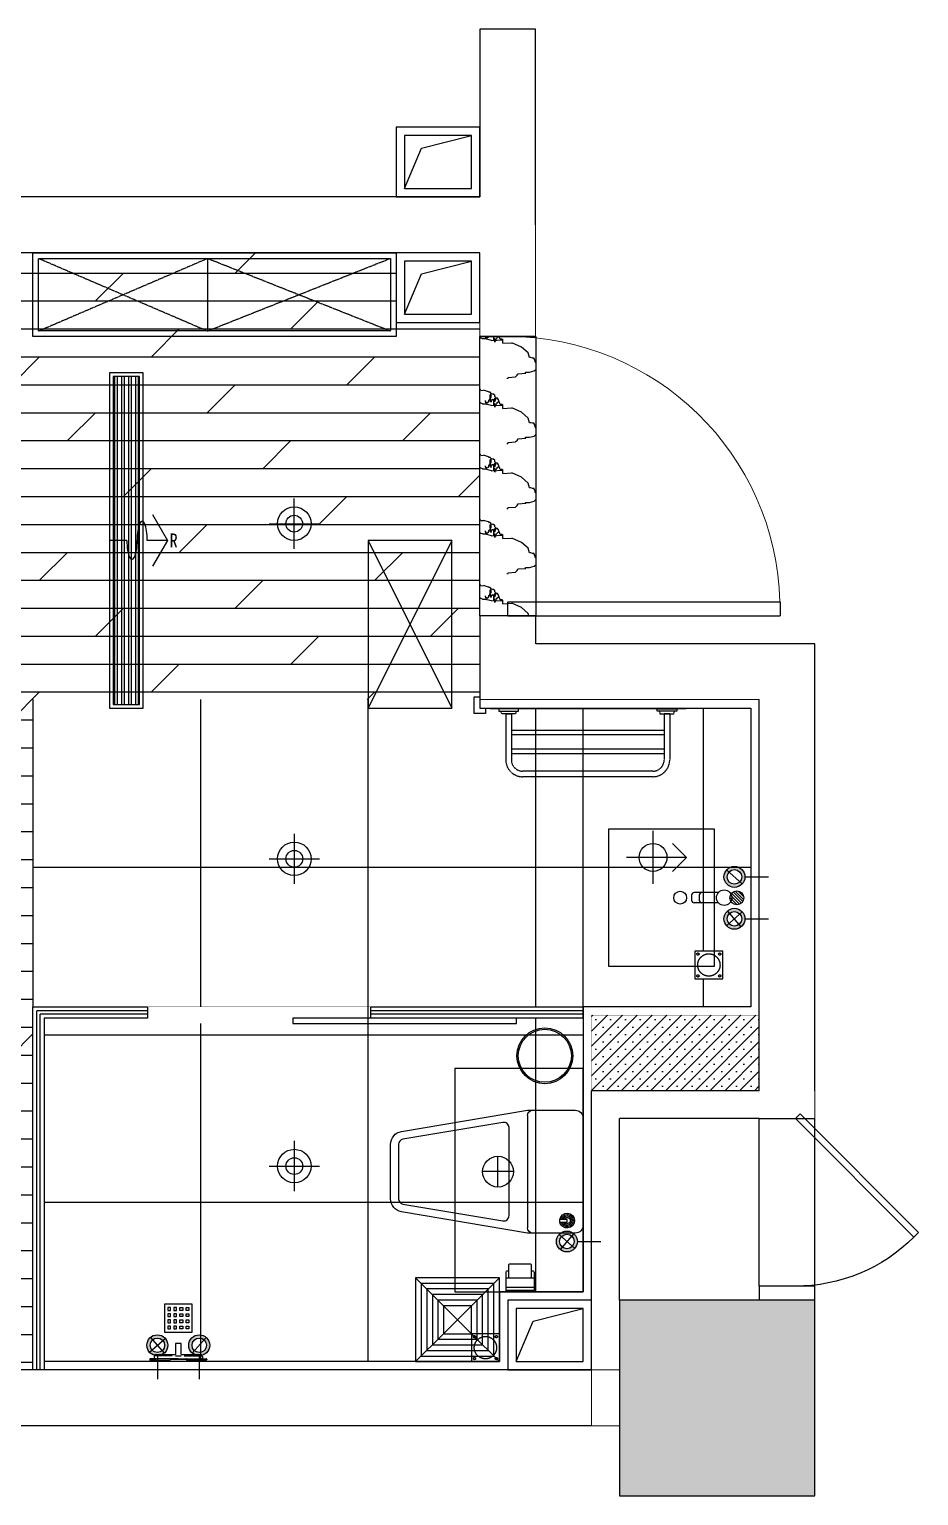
# Model space of a CAD drawing. Extents: x -153478 to 95136, y -45571 to 574449.
# Drawn here: x 10063 to 13248, y 8823 to 14073 of the extents above; entities that cross this region are included whole.
import ezdxf

# ---------------------------------------------------------------- set-up
doc = ezdxf.new("R2010")
doc.units = 0
doc.header["$LTSCALE"] = 10
doc.header["$MEASUREMENT"] = 0
doc.linetypes.add('DASH', pattern=[0.35, 0.25, -0.1])
doc.linetypes.add('HIDDENX2', pattern=[0.75, 0.5, -0.25])
doc.layers.get('0').update_dxf_attribs({"linetype": 'CONTINUOUS'})
for name, color, linetype in [('A 固定家具', 43, 'CONTINUOUS'), ('A 新建墙体', 160, 'CONTINUOUS'), ('A 活动家具', 43, 'CONTINUOUS'), ('A 装饰完成面', 6, 'CONTINUOUS'), ('A建筑墙体', 160, 'CONTINUOUS'), ('B门', 136, 'CONTINUOUS'), ('COLUMN', 9, 'CONTINUOUS'), ('C地面分格', 136, 'CONTINUOUS'), ('C地面固定物', 30, 'CONTINUOUS'), ('C地面造型', 150, 'CONTINUOUS'), ('D天花分格', 136, 'CONTINUOUS'), ('D天花灯具', 1, 'CONTINUOUS'), ('D天花造型', 114, 'CONTINUOUS'), ('F-给排水点位', 1, 'CONTINUOUS'), ('K地漏', 43, 'CONTINUOUS'), ('PUB_HATCH', 251, 'CONTINUOUS')]:
    doc.layers.add(name, color=color, linetype=linetype)
doc.layers.add('WALL', color=160, linetype='CONTINUOUS', lineweight=9)
doc.styles.add('-宋体', font='simhei.ttf', dxfattribs={"width": 0.8})

# ---------------------------------------------------------------- blocks, each defined once
blk = doc.blocks.new('A$C653002DA')
at = {"color": 160}
for points in [[(0, 250), (0, 0), (300, 0), (300, 250)], [(30, 220), (30, 30), (270, 30), (270, 220)]]:
    blk.add_lwpolyline(points, close=True, dxfattribs=at)
at = {"color": 8}
blk.add_lwpolyline([(30, 30), (91.2, 175.1), (270, 220)], dxfattribs=at)
blk = doc.blocks.new('$DorLib2D$00000001')
for p, q in [((0.45, 0.975), (0.5, 0.975)), ((0.45, 0), (0.45, 0.975)), ((0.5, 0), (0.5, 0.975)), ((0.5, 0), (0.45, 0))]:
    blk.add_line(p, q)
at = {"lineweight": 13}
blk.add_arc((0.475, 0), 0.975, 91.4693, 180, dxfattribs=at)
blk = doc.blocks.new('_FZH')
at = {"color": 160}
blk.add_lwpolyline([(-0.5, -0.5), (0.5, -0.5), (0.5, 0.5), (-0.5, 0.5)], close=True, dxfattribs=at)
at = {"layer": 'PUB_HATCH', "color": 8}
blk.add_solid([(-0.5, -0.5), (0.5, -0.5), (-0.5, 0.5), (0.5, 0.5)], dxfattribs=at)
blk = doc.blocks.new('$DorLib2D$00000082')
for p, q in [((-0.2071, 0.7571), (-0.1788, 0.7854)), ((0.5, 0.05), (-0.2071, 0.7571)), ((0.5283, 0.0783), (-0.1788, 0.7854)), ((0.5, 0.05), (0.5283, 0.0783))]:
    blk.add_line(p, q)
blk.add_arc((0.5, 0.05), 1, 135, 180)
blk = doc.blocks.new('A$C55013820')
at = {"layer": 'A 活动家具', "linetype": 'Continuous'}
for p, q in [((0, 380), (0, 0)), ((490, 380), (0, 380)), ((226.6, 393.7), (226.6, 306.8)), ((263.4, 393.7), (263.4, 306.8)), ((490, 0), (490, 380)), ((235.8, 325.2), (254.2, 325.2)), ((235.8, 297.6), (254.2, 297.6)), ((0, 0), (490, 0))]:
    blk.add_line(p, q, dxfattribs=at)
for centre, radius in [((245, 414.2), 27.6), ((245, 256.8), 23)]:
    blk.add_circle(centre, radius, dxfattribs=at)
for centre, start, end in [((235.8, 334.3), 180, 270), ((254.2, 334.3), 270, 0), ((235.8, 306.8), 180, 270), ((254.2, 306.8), 270, 0)]:
    blk.add_arc(centre, 9.18, start, end, dxfattribs=at)
blk = doc.blocks.new('A$C106B13CD')
at = {"layer": 'A 活动家具'}
for p, q in [((200, 188), (0, 188)), ((200, 168), (0, 168)), ((200, 100), (0, 100)), ((20, 50), (20, 100)), ((180, 100), (180, 50))]:
    blk.add_line(p, q, dxfattribs=at)
blk.add_lwpolyline([(0, 60), (0, 190, -0.414214), (10, 200), (190, 200, -0.414214), (200, 190), (200, 60, -0.414214), (190, 50), (180, 50), (180, 8, -0.414214), (172, 0), (28, 0, -0.414214), (20, 8), (20, 50), (10, 50, -0.414214), (0, 60, -1)], format="xyb", dxfattribs=at)
blk = doc.blocks.new('4t3')
at = {"layer": 'A 活动家具', "ltscale": 0.25}
for p, q in [((-128001, 546318), (-127989, 546318)), ((-127985, 546145), (-127985, 546345)), ((-127981, 546348), (-127979, 546348)), ((-127975, 546303), (-127975, 546345)), ((-128375, 546245), (-128375, 546045)), ((-128175, 546245), (-128375, 546245)), ((-128351, 546221), (-128331, 546221)), ((-128351, 546201), (-128351, 546221)), ((-128331, 546221), (-128331, 546201)), ((-128307, 546221), (-128287, 546221)), ((-128307, 546201), (-128307, 546221)), ((-128287, 546221), (-128287, 546201)), ((-128263, 546221), (-128243, 546221)), ((-128263, 546201), (-128263, 546221)), ((-128243, 546221), (-128243, 546201)), ((-128219, 546221), (-128199, 546221)), ((-128219, 546201), (-128219, 546221)), ((-128199, 546221), (-128199, 546201)), ((-128175, 546045), (-128175, 546245)), ((-128015, 546165), (-128015, 546305)), ((-128005, 546315), (-128005, 546315)), ((-128005, 546188), (-128005, 546315)), ((-127975, 546303), (-127975, 546207)), ((-128331, 546201), (-128351, 546201)), ((-128351, 546177), (-128331, 546177)), ((-128351, 546157), (-128351, 546177)), ((-128331, 546157), (-128351, 546157)), ((-128351, 546133), (-128351, 546113)), ((-128331, 546133), (-128351, 546133)), ((-128351, 546113), (-128331, 546113)), ((-128331, 546177), (-128331, 546157)), ((-128331, 546113), (-128331, 546133)), ((-128287, 546201), (-128307, 546201)), ((-128307, 546177), (-128287, 546177)), ((-128307, 546157), (-128307, 546177)), ((-128287, 546157), (-128307, 546157)), ((-128307, 546133), (-128307, 546113)), ((-128287, 546133), (-128307, 546133)), ((-128307, 546113), (-128287, 546113)), ((-128287, 546177), (-128287, 546157)), ((-128287, 546113), (-128287, 546133)), ((-128243, 546201), (-128263, 546201)), ((-128263, 546177), (-128243, 546177)), ((-128263, 546157), (-128263, 546177)), ((-128243, 546157), (-128263, 546157)), ((-128263, 546133), (-128263, 546113)), ((-128243, 546133), (-128263, 546133)), ((-128263, 546113), (-128243, 546113)), ((-128243, 546177), (-128243, 546157)), ((-128243, 546113), (-128243, 546133)), ((-128199, 546201), (-128219, 546201)), ((-128219, 546177), (-128199, 546177)), ((-128219, 546157), (-128219, 546177)), ((-128199, 546157), (-128219, 546157)), ((-128219, 546133), (-128219, 546113)), ((-128199, 546133), (-128219, 546133)), ((-128219, 546113), (-128199, 546113)), ((-128199, 546177), (-128199, 546157)), ((-128199, 546113), (-128199, 546133)), ((-128015, 546165), (-128095, 546165)), ((-128095, 546165), (-128095, 546125)), ((-128095, 546125), (-128015, 546125)), ((-128015, 545985), (-128015, 546125)), ((-128005, 546125), (-128005, 546165)), ((-127985, 546145), (-127985, 545945)), ((-127981, 546203), (-127979, 546203)), ((-127979, 546203), (-127979, 546088)), ((-128375, 546045), (-128175, 546045)), ((-128351, 546089), (-128351, 546069)), ((-128331, 546089), (-128351, 546089)), ((-128351, 546069), (-128331, 546069)), ((-128331, 546069), (-128331, 546089)), ((-128307, 546089), (-128307, 546069)), ((-128287, 546089), (-128307, 546089)), ((-128307, 546069), (-128287, 546069)), ((-128287, 546069), (-128287, 546089)), ((-128263, 546089), (-128263, 546069)), ((-128243, 546089), (-128263, 546089)), ((-128263, 546069), (-128243, 546069)), ((-128243, 546069), (-128243, 546089)), ((-128219, 546089), (-128219, 546069)), ((-128199, 546089), (-128219, 546089)), ((-128219, 546069), (-128199, 546069)), ((-128199, 546069), (-128199, 546089)), ((-128005, 546102), (-128005, 545976)), ((-127981, 546088), (-127979, 546088)), ((-127975, 545987), (-127975, 546084)), ((-128005, 545975), (-128005, 545975)), ((-128001, 545972), (-127989, 545972)), ((-127981, 545941), (-127979, 545941)), ((-127975, 545987), (-127975, 545945))]:
    blk.add_line(p, q, dxfattribs=at)
for centre, radius, start, end in [((-128001, 546314), 4, 90, 180), ((-127989, 546314), 4, 360, 90), ((-127981, 546344), 4, 90, 180), ((-127979, 546344), 4, 360, 90), ((-128005, 546305), 10, 90, 180), ((-128005, 546305), 10, 90, 180), ((-127981, 546207), 4, 180, 270), ((-127979, 546207), 4, 270, 360), ((-127981, 546084), 4, 90, 180), ((-127979, 546084), 4, 360, 90), ((-128005, 545985), 10, 180, 270), ((-128001, 545976), 4, 180, 270), ((-127989, 545976), 4, 270, 360), ((-127981, 545945), 4, 180, 270), ((-127979, 545945), 4, 270, 360)]:
    blk.add_arc(centre, radius, start, end, dxfattribs=at)
blk = doc.blocks.new('A$C60AC6A6D')
at = {"layer": 'A 活动家具'}
blk.add_lwpolyline([(28.5, 689.7, 0.428333), (0, 661.2), (0, 490.4), (76, 39.6, 0.366124), (122.8, 0), (317.2, 0, 0.366124), (364.1, 39.6), (440, 490.4), (440, 661.2, 0.415921), (411.5, 689.7)], format="xyb", close=True, dxfattribs=at)
blk.add_lwpolyline([(48.8, 632.1), (48.8, 604.4), (39.6, 604.4), (39.6, 632.1)], close=True, dxfattribs=at)
blk.add_lwpolyline([(421, 490.4), (19, 490.4)], dxfattribs=at)
blk.add_lwpolyline([(317.2, 28.5), (122.8, 28.5, -0.366124), (104.1, 44.3), (43.8, 402.2, -0.463996), (62.5, 424.4), (377.5, 424.4, -0.463996), (396.3, 402.2), (336, 44.3, -0.366124), (317.2, 28.5)], format="xyb", dxfattribs=at)
for centre, radius, start, end in [((44.9, 632.1), 26.5, 278.4409, 258.353), ((19, 509.4), 19, 180, 270), ((421, 509.4), 19, 270, 0)]:
    blk.add_arc(centre, radius, start, end, dxfattribs=at)
at = {"layer": 'A 活动家具', "color": 49}
for radius, start, end in [(21.5, 280.4282, 255.5854), (16.5, 283.6515, 251.0589), (11.5, 289.8201, 242.2041)]:
    blk.add_arc((44.9, 632.1), radius, start, end, dxfattribs=at)
blk = doc.blocks.new('A$C266D7851')
at = {"layer": 'A 固定家具', "linetype": 'DASH'}
for p, q in [((0, 703.4), (0, 0)), ((0, 670.5), (8.9, 670.5)), ((0, 599.7), (0, 670.5)), ((8.9, 670.5), (8.9, 599.7)), ((17.9, 660), (8.9, 662.4)), ((8.9, 662.4), (8.9, 607.8)), ((17.9, 610.2), (17.9, 660)), ((17.9, 645.1), (17.9, 625.1)), ((17.9, 645.1), (183.4, 645.1)), ((8.9, 599.7), (0, 599.7)), ((8.9, 607.8), (17.9, 610.2)), ((17.9, 625.1), (183.4, 625.1)), ((78, 625.1), (78, 78.3)), ((94, 625.1), (94, 78.3)), ((145.3, 625.1), (145.3, 78.3)), ((161.3, 625.1), (161.3, 78.3)), ((223.4, 585.1), (223.4, 118.3)), ((243.4, 585.1), (243.4, 118.3)), ((0, 103.7), (0, 32.8)), ((8.9, 103.7), (0, 103.7)), ((8.9, 32.8), (8.9, 103.7)), ((8.9, 95.5), (17.9, 93.1)), ((8.9, 41), (8.9, 95.5)), ((17.9, 93.1), (17.9, 43.4)), ((17.9, 58.3), (17.9, 78.3)), ((17.9, 78.3), (183.4, 78.3)), ((17.9, 58.3), (183.4, 58.3)), ((0, 32.8), (8.9, 32.8)), ((17.9, 43.4), (8.9, 41))]:
    blk.add_line(p, q, dxfattribs=at)
for centre, radius, start, end in [((183.4, 585.1), 60, 0, 90), ((183.4, 585.1), 40, 0, 90), ((183.4, 118.3), 40, 270, 0), ((183.4, 118.3), 60, 270, 0)]:
    blk.add_arc(centre, radius, start, end, dxfattribs=at)
blk = doc.blocks.new('QBLOCK2009110311334111')
at = {"layer": 'K地漏', "color": 43, "linetype": 'HIDDENX2', "ltscale": 50}
blk.add_lwpolyline([(-50, -50), (50, -50), (50, 50), (-50, 50)], close=True, dxfattribs=at)
at = {"layer": 'K地漏', "color": 49, "linetype": 'HIDDENX2', "ltscale": 50}
for centre, radius in [((-39.1, 39.1), 4), ((0, 0), 40), ((39.1, 39.1), 4), ((-39.1, -39.1), 4), ((39.1, -39.1), 4)]:
    blk.add_circle(centre, radius, dxfattribs=at)
blk = doc.blocks.new('暗装筒灯')
at = {"color": 8}
for p, q in [((0, -90), (0, 90)), ((-90, 0), (90, 0))]:
    blk.add_line(p, q, dxfattribs=at)
blk.add_circle((0, 0), 60)
blk.add_circle((0, 0), 30, dxfattribs=at)
blk = doc.blocks.new('*U66')
blk.add_blockref('暗装筒灯', (0, 0))
blk = doc.blocks.new('*U864')
at = {"color": 8}
for p, q in [((-587.5, 42.5), (587.5, 42.5)), ((-587.5, 32.5), (587.5, 32.5)), ((-587.5, 17.5), (587.5, 17.5)), ((-587.5, 7.5), (587.5, 7.5)), ((-587.5, -7.5), (587.5, -7.5)), ((-587.5, -17.5), (587.5, -17.5)), ((-587.5, -32.5), (587.5, -32.5)), ((-587.5, -42.5), (587.5, -42.5))]:
    blk.add_line(p, q, dxfattribs=at)
for points in [[(600, 60), (-600, 60), (-600, -60), (600, -60)], [(587.5, 47.5), (-587.5, 47.5), (-587.5, -47.5), (587.5, -47.5)]]:
    blk.add_lwpolyline(points, close=True)
blk = doc.blocks.new('*U97')
at = {"color": 8}
for p, q in [((-150, 150), (-50, 50)), ((50, 50), (150, 150)), ((-150, -150), (-50, -50)), ((50, -50), (150, -150))]:
    blk.add_line(p, q, dxfattribs=at)
blk.add_lwpolyline([(-150, -150), (150, -150), (150, 150), (-150, 150)], close=True)
for points in [[(-130, -130), (130, -130), (130, 130), (-130, 130)], [(-110, -110), (110, -110), (110, 110), (-110, 110)], [(-90, -90), (90, -90), (90, 90), (-90, 90)], [(-70, -70), (70, -70), (70, 70), (-70, 70)], [(-50, -50), (50, -50), (50, 50), (-50, 50)]]:
    blk.add_lwpolyline(points, close=True, dxfattribs=at)
for points in [[(-50, 50), (0, 0), (-50, -50)], [(50, 50), (0, 0), (50, -50)]]:
    blk.add_lwpolyline(points, dxfattribs=at)
blk = doc.blocks.new('冷热水')
at = {"true_color": 0xff320a}
h = blk.add_hatch(color=20, dxfattribs=at)
edge = h.paths.add_edge_path()
edge.add_arc((466649.5, -131338.2), 37.5, 0, 360)
edge = h.paths.add_edge_path(flags=17)
edge.add_arc((466649.5, -131338.2), 25.9, 0, 360)
at = {"true_color": 0x0f87ff}
h = blk.add_hatch(color=150, dxfattribs=at)
edge = h.paths.add_edge_path(flags=17)
edge.add_arc((466799.5, -131338.2), 25.9, 0, 360)
edge = h.paths.add_edge_path()
edge.add_arc((466799.5, -131338.2), 37.5, 0, 360)
at = {"lineweight": 0}
h = blk.add_hatch(dxfattribs=at)
h.set_pattern_fill('ANSI31', color=8, scale=60, style=0)
edge = h.paths.add_edge_path()
edge.add_arc((466724.5, -131329.8), 25, 0, 360)
at = {"color": 20, "true_color": 0xff320a}
for p, q in [((466649.5, -131300.7), (466649.5, -131216.4)), ((466601.6, -131279.8), (466697.4, -131279.8)), ((466624.5, -131366.1), (466674.5, -131310.2))]:
    blk.add_line(p, q, dxfattribs=at)
at = {"color": 150, "true_color": 0x0f87ff}
for p, q in [((466799.5, -131300.7), (466799.5, -131216.4)), ((466751.6, -131279.8), (466847.4, -131279.8)), ((466827.9, -131313.7), (466771.1, -131362.6)), ((466824.5, -131366.1), (466774.5, -131310.2))]:
    blk.add_line(p, q, dxfattribs=at)
at = {"color": 20, "true_color": 0xff320a}
for radius in [37.5, 25.9]:
    blk.add_circle((466649.5, -131338.2), radius, dxfattribs=at)
at = {"color": 150, "true_color": 0x0f87ff}
for radius in [37.5, 25.9]:
    blk.add_circle((466799.5, -131338.2), radius, dxfattribs=at)
at = {"color": 32, "true_color": 0xd77416}
blk.add_circle((466724.5, -131329.8), 25, dxfattribs=at)
blk = doc.blocks.new('面盆')
at = {"layer": 'F-给排水点位', "lineweight": 0}
blk.add_blockref('冷热水', (-466726.3, 131543.8), dxfattribs=at)
blk = doc.blocks.new('A$C759861F2')
at = {"true_color": 0xff320a}
h = blk.add_hatch(color=20, dxfattribs=at)
edge = h.paths.add_edge_path()
edge.add_arc((37.5, 197.9), 37.5, 0, 360)
edge = h.paths.add_edge_path(flags=17)
edge.add_arc((37.5, 197.9), 25.9, 0, 360)
at = {"true_color": 0x0f87ff}
h = blk.add_hatch(color=150, dxfattribs=at)
edge = h.paths.add_edge_path(flags=17)
edge.add_arc((37.5, 47.9), 25.9, 0, 360)
edge = h.paths.add_edge_path()
edge.add_arc((37.5, 47.9), 37.5, 0, 360)
at = {"color": 20, "true_color": 0xff320a}
for p, q in [((9.6, 222.9), (65.4, 172.9)), ((95.9, 245.8), (95.9, 150)), ((75, 197.9), (159.3, 197.9))]:
    blk.add_line(p, q, dxfattribs=at)
at = {"color": 150, "true_color": 0x0f87ff}
for p, q in [((9.6, 22.9), (65.4, 72.9)), ((62, 19.5), (13, 76.3)), ((95.9, 95.8), (95.9, 0)), ((75, 47.9), (159.3, 47.9))]:
    blk.add_line(p, q, dxfattribs=at)
at = {"color": 20, "true_color": 0xff320a}
for radius in [37.5, 25.9]:
    blk.add_circle((37.5, 197.9), radius, dxfattribs=at)
at = {"color": 150, "true_color": 0x0f87ff}
for radius in [37.5, 25.9]:
    blk.add_circle((37.5, 47.9), radius, dxfattribs=at)
blk = doc.blocks.new('冷水')
at = {"true_color": 0x0f87ff}
h = blk.add_hatch(color=150, dxfattribs=at)
edge = h.paths.add_edge_path(flags=17)
edge.add_arc((466933.4, -131996.8), 25.9, 0, 360)
edge = h.paths.add_edge_path()
edge.add_arc((466933.4, -131996.8), 37.5, 0, 360)
at = {"color": 150, "true_color": 0x0f87ff}
for p, q in [((466875, -131948.9), (466875, -132044.7)), ((466961.4, -132021.8), (466905.5, -131971.8)), ((466909, -132025.2), (466957.9, -131968.4)), ((466895.9, -131996.8), (466811.7, -131996.8))]:
    blk.add_line(p, q, dxfattribs=at)
for radius in [37.5, 25.9]:
    blk.add_circle((466933.4, -131996.8), radius, dxfattribs=at)
blk = doc.blocks.new('暗装射灯(角度可调)')
at = {"color": 8, "linetype": 'ByBlock'}
for p, q in [((0, -1.9), (0, 1.9)), ((2.4, 0), (-1.9, 0))]:
    blk.add_line(p, q, dxfattribs=at)
blk.add_lwpolyline([(1.4, 1), (2.4, 0), (1.4, -1)], dxfattribs=at)
at = {"color": 0, "linetype": 'ByBlock'}
blk.add_circle((0, 0), 1, dxfattribs=at)
blk = doc.blocks.new('*U62')
at = {"xscale": 50, "yscale": 50, "zscale": 50}
blk.add_blockref('暗装射灯(角度可调)', (27895.3, -2006.6), dxfattribs=at)
blk = doc.blocks.new('出风方向图例')
blk.add_line((62.2, 0), (0, 0))
for points in [[(154.2, 92.4), (207, 0), (154.2, -92.4)], [(207, 0), (135.3, 0)]]:
    blk.add_lwpolyline(points)
for centre, major_axis in [((117, 0), (0, 68.6)), ((80.4, 0), (0, -68.6))]:
    blk.add_ellipse(centre, major_axis=major_axis, ratio=0.266667, start_param=4.712389, end_param=7.853982)
at = {"color": 0, "linetype": 'ByBlock', "style": '-宋体', "width": 0.85}
blk.add_attdef('出风方向', (215.1, -25.1), '', height=50, dxfattribs=at)

msp = doc.modelspace()

# ---------------------------------------------------------------- hatches: boundary and pattern name
at = {"layer": 'A 新建墙体'}
h = msp.add_hatch(dxfattribs=at)
h.set_pattern_fill('SACNCR', color=148, scale=400)
h.paths.add_polyline_path([(12676.3, 10542.7), (12076.3, 10542.7), (12076.3, 10272.7), (12676.3, 10272.7)])
at = {"layer": 'C地面分格', "linetype": 'ByBlock'}
h = msp.add_hatch(dxfattribs=at)
h.set_pattern_fill('DOLMIT', color=148, scale=400)
h.paths.add_polyline_path([(4176.3, 13272.7), (4176.3, 9272.7), (5076.3, 9272.7), (5076.3, 9572.7), (5876.3, 9572.7), (5876.3, 9272.7), (10076.3, 9272.7), (10076.3, 10572.7), (10076.3, 11672.7), (11676.3, 11672.7), (11676.3, 11972.7), (11676.1, 12972.7), (11676.1, 13022.7), (11376.3, 13022.7), (11376.3, 13272.7), (9408.3, 13272.7), (9408.3, 12972.7), (5818.3, 12972.7), (5818.3, 13272.7)])
h = msp.add_hatch(dxfattribs=at)
h.set_pattern_fill('LS3', color=250, scale=400, pattern_type=2)
h.set_pattern_definition([(180, (97.14, 153.18), (-400, 233.1003), [3.8095, -396.1904]), (162.06062, (106.667, 187.59), (-799.999997, 233.10033), [18.019, -3765.9465]), (0, (85.71, 144.3), (400, 233.1003), [11.4286, -388.5714]), (30.2315, (0, 203.13), (400, 2e-05), [8.8184, -454.1457]), (55.5343, (7.62, 207.57), (400, 699.30096), [6.7316, -1406.914]), (19.2722, (11.43, 213.12), (800, 233.10033), [10.089, -2108.642]), (30.2315, (20.95, 216.45), (400, 2e-05), [13.2275, -449.7365]), (49.3704, (32.38, 223.11), (1e-06, 233.1003), [5.8503, -608.432]), (19.2722, (66.667, 229.77), (800, 233.10033), [10.089, -2108.642]), (16.2448, (59.05, 227.55), (400, 233.1003), [7.936, -825.332]), (105.96052, (62.86, 214.23), (5e-06, 233.10032), [13.854, -1440.8236]), (137.00349, (72.38, 205.35), (-799.99999, 699.300974), [13.0214, -2721.4782]), (149.7685, (76.2, 203.13), (-400, 7e-06), [4.409, -458.555]), (90, (76.2, 197.6), (400, -2e-14), [5.55, -227.5503]), (130.6296, (80, 193.14), (3e-06, 233.1003), [5.8503, -608.432]), (90, (43.8, 227.55), (400, -2e-14), [4.44, -228.6603]), (180, (53.33, 232), (-400, 233.1003), [9.524, -390.476]), (180, (62.86, 232), (-400, 233.1003), [9.524, -390.476]), (6.64784, (80, 192.03), (400, 1e-05), [9.5883, -2003.95]), (158.76882, (85.714, 144.3), (-400, 233.10032), [6.1304, -1281.248]), (149.7685, (80, 146.52), (-400, 7e-06), [4.409, -458.555]), (119.76955, (76.19, 148.74), (-2e-05, 233.1003), [3.8363, -801.7826]), (149.7685, (74.29, 152.07), (-400, 7e-06), [4.409, -458.555]), (172.62125, (70.476, 154.29), (-1600.000004, 233.1003), [17.286, -3612.775]), (165.47944, (53.333, 156.51), (-800, 233.10032), [17.7085, -3701.078]), (4.16629, (20.952, 159.84), (400, 2e-05), [15.2785, -3193.2002]), (10.9928, (3.81, 156.51), (400, 3e-05), [17.4633, -1204.967]), (99.73712, (300.952, 18.87), (-4e-06, 233.10032), [11.2623, -2353.812]), (4.44296, (211.429, 18.87), (2800, 233.100322), [28.6575, -5989.4268]), (135.83554, (306.667, 13.32), (-400.00001, 466.20063), [7.966, -1664.874]), (90, (306.67, 11.1), (400, -2e-14), [2.22, -230.8803]), (180, (314.29, 11.1), (-400, 233.1003), [7.619, -392.381]), (90, (314.3, 7.77), (400, -2e-14), [3.33, -229.7703]), (16.2448, (314.29, 7.77), (400, 233.1003), [3.968, -829.3]), (90, (211.43, 16.65), (400, -2e-14), [2.22, -230.8803]), (60.23045, (209.52, 13.32), (-1e-06, 233.1003), [3.8363, -801.7826]), (41.15756, (205.71, 9.99), (400, 466.20064), [5.06, -1057.4946]), (49.3704, (203.81, 7.77), (1e-06, 233.1003), [2.925, -611.3574]), (4.7589, (177.143, 5.55), (400, 8e-06), [26.759, -2782.927]), (90, (177.14, 3.33), (400, -2e-14), [2.22, -230.8803]), (0, (175.24, 3.33), (400, 233.1003), [1.905, -398.095]), (90, (175.24, 0), (400, -2e-14), [3.33, -229.7703]), (44.16446, (346.667, 56.61), (400, 466.20064), [7.966, -1664.874]), (1.9633, (331.429, 69.93), (400.000001, 1.4e-05), [32.4, -6771.594]), (90, (346.67, 53.3), (400, -2e-14), [3.33, -229.7703]), (4.7589, (333.333, 52.17), (400, 8e-06), [13.3795, -2796.3066]), (158.76882, (333.33, 52.17), (-400, 233.10032), [6.1304, -1281.248]), (0, (321.9, 54.4), (400, 233.1003), [5.7143, -394.2857]), (90, (321.9, 48.84), (400, -2e-14), [5.55, -227.5503]), (3.70474, (304.762, 47.73), (399.999997, 3e-05), [17.1788, -3590.36]), (90, (304.76, 33.3), (400, -2e-14), [14.43, -218.6703]), (0, (302.86, 33.3), (400, 233.1003), [1.905, -398.095]), (41.15756, (299.05, 29.97), (400, 466.20064), [5.06, -1057.4946]), (90, (295.24, 53.3), (400, -2e-14), [8.88, -224.2203]), (138.84244, (299.05, 49.95), (-400, 466.20064), [5.06, -1057.4946]), (90, (299.05, 44.4), (400, -2e-14), [5.55, -227.5503]), (55.5343, (295.24, 38.85), (400, 699.30096), [6.7316, -1406.914]), (41.15756, (291.43, 35.52), (400, 466.20064), [5.06, -1057.4946]), (4.16629, (276.19, 34.41), (400, 2e-05), [15.2785, -3193.2002]), (44.16446, (270.476, 28.86), (400, 466.20064), [7.966, -1664.874]), (14.52055, (253.333, 24.42), (800, 233.10032), [17.7085, -3701.078]), (0, (240, 24.42), (400, 233.1003), [13.3333, -386.6666]), (90, (240, 21.1), (400, -2e-14), [3.33, -229.7703]), (90, (97.14, 147.63), (400, -2e-14), [5.55, -227.5503]), (180, (100.95, 147.63), (-400, 233.1003), [3.8095, -396.1904]), (30.2315, (100.95, 147.63), (400, 2e-05), [6.614, -456.3503]), (60.23045, (106.67, 150.96), (-1e-06, 233.1003), [3.8363, -801.7826]), (90, (108.57, 154.3), (400, -2e-14), [2.22, -230.8803]), (49.3704, (108.57, 156.51), (1e-06, 233.1003), [8.7755, -605.507]), (71.0578, (114.286, 163.17), (3e-07, 233.10032), [5.868, -1226.3635]), (90, (116.2, 168.72), (400, -2e-14), [11.1, -222.0003]), (41.15756, (112.38, 176.49), (400, 466.20064), [5.06, -1057.4946]), (94.26686, (114.286, 150.96), (-2.1e-05, 233.100317), [25.601, -5350.607]), (180, (118.1, 150.96), (-400, 233.1003), [3.8095, -396.1904]), (105.96052, (118.095, 150.96), (5e-06, 233.10032), [6.927, -1447.7507]), (30.2315, (116.2, 157.62), (400, 2e-05), [4.409, -458.555]), (30.2315, (120, 159.84), (400, 2e-05), [2.2046, -460.7595]), (90, (121.9, 157.62), (400, -2e-14), [3.33, -229.7703]), (149.7685, (125.71, 155.4), (-400, 7e-06), [4.409, -458.555]), (90, (125.7, 152.07), (400, -2e-14), [3.33, -229.7703]), (180, (129.52, 152.07), (-400, 233.1003), [3.8095, -396.1904]), (60.23045, (129.52, 152.07), (-1e-06, 233.1003), [3.8363, -801.7826]), (71.0578, (131.43, 155.4), (3e-07, 233.10032), [5.868, -1226.3635]), (90, (133.33, 160.95), (400, -2e-14), [3.33, -229.7703]), (0, (131.43, 164.28), (400, 233.1003), [1.905, -398.095]), (49.3704, (125.71, 157.62), (1e-06, 233.1003), [8.7755, -605.507]), (90, (125.7, 137.64), (400, -2e-14), [19.98, -213.1203]), (90, (125.7, 137.64), (400, -2e-14), [3.33, -229.7703]), (30.2315, (125.71, 140.97), (400, 2e-05), [4.409, -458.555]), (90, (129.52, 143.2), (400, -2e-14), [3.33, -229.7703]), (90, (129.52, 132.1), (400, -2e-14), [14.43, -218.6703]), (64.92041, (129.524, 132.09), (400, 932.401284), [13.481, -2817.5306]), (44.16446, (135.24, 144.3), (400, 466.20064), [7.966, -1664.874]), (180, (146.67, 149.85), (-400, 233.1003), [5.7143, -394.2857]), (30.2315, (106.67, 187.6), (400, 2e-05), [2.2046, -460.7595]), (90, (108.57, 185.37), (400, -2e-14), [3.33, -229.7703]), (180, (112.38, 185.37), (-400, 233.1003), [3.8095, -396.1904]), (135.83554, (118.095, 179.82), (-400.00001, 466.20063), [7.966, -1664.874]), (10.9928, (118.095, 179.82), (400, 3e-05), [5.821, -1216.609]), (90, (123.8, 177.6), (400, -2e-14), [3.33, -229.7703]), (180, (127.62, 177.6), (-400, 233.1003), [3.8095, -396.1904]), (130.6296, (129.52, 175.38), (3e-06, 233.1003), [2.925, -611.3574]), (90, (129.52, 169.83), (400, -2e-14), [5.55, -227.5503]), (138.84244, (133.33, 166.5), (-400, 466.20064), [5.06, -1057.4946]), (90, (133.33, 164.3), (400, -2e-14), [2.22, -230.8803]), (180, (139.05, 164.28), (-400, 233.1003), [5.7143, -394.2857]), (124.4657, (142.86, 158.73), (-400, 699.30096), [6.7316, -1406.914]), (108.9422, (148.57, 142.08), (-3e-05, 233.1003), [17.6033, -1214.628]), (180, (154.29, 142.08), (-400, 233.1003), [5.7143, -394.2857]), (149.7685, (158.1, 139.86), (-400, 7e-06), [4.409, -458.555]), (90, (158.1, 127.65), (400, -2e-14), [12.21, -220.8903]), (3.922, (158.095, 127.65), (3200.000001, 233.100321), [32.457, -6783.5052]), (155.61756, (224.762, 114.33), (-1600, 699.300966), [37.643, -3914.8817]), (139.57854, (249.524, 93.24), (-800.000017, 699.300943), [32.526, -6797.9356]), (102.88744, (253.333, 76.59), (-400.00001, 1864.802566), [17.0803, -3569.777]), (180, (259.05, 76.6), (-400, 233.1003), [5.7143, -394.2857]), (158.76882, (264.76, 74.37), (-400, 233.10032), [6.1304, -1281.248]), (180, (270.48, 74.37), (-400, 233.1003), [5.7143, -394.2857]), (90, (270.48, 72.15), (400, -2e-14), [2.22, -230.8803]), (124.4657, (274.286, 66.6), (-400, 699.30096), [6.7316, -1406.914]), (90, (274.3, 59.94), (400, -2e-14), [6.66, -226.4403]), (5.54746, (274.286, 59.94), (400, 2e-05), [22.9647, -2388.3287]), (8.83312, (297.143, 62.16), (1599.999996, 233.100354), [28.9144, -6043.1008]), (30.2315, (325.71, 66.6), (400, 2e-05), [6.614, -456.3503]), (3.03254, (118.095, 137.64), (400, 2.3e-05), [41.9635, -4364.2064]), (165.47944, (118.095, 137.64), (-800, 233.10032), [17.7085, -3701.078]), (149.7685, (100.95, 142.08), (-400, 7e-06), [4.409, -458.555]), (0, (365.71, 65.5), (400, 233.1003), [3.8095, -396.1904]), (90, (365.7, 63.27), (400, -2e-14), [2.22, -230.8803]), (60.23045, (363.81, 59.94), (-1e-06, 233.1003), [3.8363, -801.7826]), (0, (360, 59.94), (400, 233.1003), [3.8095, -396.1904]), (90, (360, 59.94), (400, -2e-14), [2.22, -230.8803]), (0, (352.38, 62.16), (400, 233.1003), [7.619, -392.381]), (130.6296, (365.71, 68.82), (3e-06, 233.1003), [2.925, -611.3574]), (180, (375.24, 68.82), (-400, 233.1003), [9.524, -390.476]), (130.6296, (377.14, 66.6), (3e-06, 233.1003), [2.925, -611.3574]), (124.4657, (380.95, 61.05), (-400, 699.30096), [6.7316, -1406.914]), (90, (380.95, 57.72), (400, -2e-14), [3.33, -229.7703]), (158.76882, (386.67, 55.5), (-400, 233.10032), [6.1304, -1281.248]), (153.45784, (400, 48.84), (-400.000006, 233.10031), [14.904, -3114.966])])
h.paths.add_polyline_path([(11876.3, 12972.7), (11676.1, 12972.7), (11676.1, 11972.7), (11876.3, 11972.7)])
h = msp.add_hatch(dxfattribs=at)
h.set_pattern_fill('_USER', color=148, scale=600, double=1, pattern_type=0)
h.set_pattern_definition([(0, (10076.35, 11672.7), (0, 600), []), (90, (10076.35, 11672.7), (-600, 4e-14), [])])
h.paths.add_polyline_path([(10444.7, 10512.7), (10444.7, 10532.7), (10116.3, 10532.7), (10116.3, 9302.7), (11746.3, 9302.7), (11746.3, 9552.7), (12046.3, 9552.7), (12046.3, 10532.7), (11766.3, 10532.7), (11766.3, 10572.7), (12046.3, 10572.7), (12646.3, 10572.7), (12646.3, 11642.7), (11676.3, 11642.7), (11676.3, 11672.7), (10076.3, 11672.7), (10076.3, 10572.7), (10966.3, 10572.7), (10966.3, 10532.7), (11244.7, 10532.7), (11244.7, 10512.7)])
h.paths.add_polyline_path([(11016.4, 9502.7), (11116.4, 9502.7), (11116.4, 9402.7), (11016.4, 9402.7)], flags=16)
h.paths.add_polyline_path([(11031.2, 9491.8, -1), (11023.2, 9491.8, -1)], flags=0)
h.paths.add_polyline_path([(11106.4, 9452.7, -1), (11026.4, 9452.7, -1)], flags=0)
h.paths.add_polyline_path([(11109.5, 9491.8, -1), (11101.5, 9491.8, -1)], flags=0)
h.paths.add_polyline_path([(11031.2, 9413.5, -1), (11023.2, 9413.5, -1)], flags=0)
h.paths.add_polyline_path([(11109.5, 9413.5, -1), (11101.5, 9413.5, -1)], flags=0)
h.paths.add_polyline_path([(12446.3, 10672.7), (12446.3, 10772.7), (12546.3, 10772.7), (12546.3, 10672.7)], flags=16)
h.paths.add_polyline_path([(12461.2, 10683.5, -1), (12453.2, 10683.5, -1)], flags=0)
h.paths.add_polyline_path([(12456.3, 10722.7, -1), (12536.3, 10722.7, -1)], flags=0)
h.paths.add_polyline_path([(12461.2, 10761.8, -1), (12453.2, 10761.8, -1)], flags=0)
h.paths.add_polyline_path([(12539.5, 10683.5, -1), (12531.5, 10683.5, -1)], flags=0)
h.paths.add_polyline_path([(12539.5, 10761.8, -1), (12531.5, 10761.8, -1)], flags=0)

# ---------------------------------------------------------------- linework, layer by layer
at = {"layer": 'A 固定家具', "linetype": 'DASH'}
msp.add_line((10701.3, 13252.7), (10701.3, 12992.7), dxfattribs=at)
at = {"layer": 'A 固定家具'}
msp.add_lwpolyline([(10076.3, 13272.7), (11376.3, 13272.7), (11376.3, 12972.7), (10076.3, 12972.7)], close=True, dxfattribs=at)
at = {"layer": 'A 固定家具', "linetype": 'DASH'}
msp.add_lwpolyline([(10096.3, 13252.7), (11356.3, 13252.7), (11356.3, 12992.7), (10096.3, 12992.7)], close=True, dxfattribs=at)
for points in [[(10096.3, 12992.7), (10701.3, 13252.7), (11356.3, 12992.7)], [(10096.3, 13252.7), (10701.3, 12992.7), (11356.3, 13252.7)]]:
    msp.add_lwpolyline(points, dxfattribs=at)
at = {"layer": 'A 新建墙体', "const_width": 1}
msp.add_lwpolyline([(12076.3, 10272.7), (12076.3, 10542.7), (12676.3, 10542.7)], dxfattribs=at)
at = {"layer": 'A 活动家具'}
msp.add_lwpolyline([(12646.3, 10572.7), (12046.3, 10572.7), (12046.3, 11642.7), (12646.3, 11642.7)], close=True, dxfattribs=at)
at = {"layer": 'A 活动家具', "linetype": 'DASH'}
msp.add_lwpolyline([(11586.3, 9552.7), (12046.3, 9552.7), (12046.3, 10352.7), (11586.3, 10352.7)], close=True, dxfattribs=at)
at = {"layer": 'A 活动家具'}
for radius in [100, 95]:
    msp.add_circle((11909, 10397.6, 0), radius, dxfattribs=at)
at = {"layer": 'A 装饰完成面'}
for points in [[(11676.3, 11672.7), (11676.3, 11642.7), (12646.3, 11642.7), (12646.3, 10572.7), (12046.3, 10572.7), (12046.3, 9552.7), (11746.3, 9552.7), (11746.3, 9302.7), (10116.3, 9302.7), (10116.3, 9272.7)], [(11696.3, 11642.7), (11696.3, 11622.7), (11656.3, 11622.7), (11656.3, 11682.7), (11676.3, 11682.7)]]:
    msp.add_lwpolyline(points, dxfattribs=at)
at = {"layer": 'A建筑墙体'}
for p, q in [((11876.1, 14072.7), (11676.1, 14072.7)), ((11676.1, 14072.7), (11676.1, 13472.7)), ((11876.1, 13372.7), (11876.1, 14072.7)), ((11676.1, 13472.7), (3976.3, 13472.7)), ((11676.1, 13272.7), (3976.3, 13272.7)), ((11876.3, 12972.7), (11676.3, 12972.7)), ((11876.3, 11972.7), (11676.3, 11972.7)), ((11676.3, 11972.7), (11676.3, 11672.7)), ((11876.3, 11872.7), (11876.3, 11972.7)), ((12876.3, 11872.7), (11876.3, 11872.7)), ((12876.3, 10272.7), (12876.3, 11872.7)), ((12676.3, 10272.7), (12676.3, 11672.7)), ((12676.3, 10272.7), (12076.3, 10272.7)), ((12076.3, 9272.7), (12076.3, 10272.7)), ((12676.3, 10172.7), (12176.3, 10172.7)), ((12176.3, 9522.7), (12176.3, 10172.7)), ((12676.3, 10172.7), (12876.3, 10172.7)), ((12876.3, 9572.7), (12676.3, 9572.7)), ((12676.3, 9572.7), (12676.3, 9522.7)), ((12876.3, 9522.7), (12876.3, 9572.7)), ((12076.3, 9272.7), (5876.3, 9272.7)), ((10376.3, 9072.7), (5876.3, 9072.7)), ((12076.3, 9072.7), (10376.3, 9072.7))]:
    msp.add_line(p, q, dxfattribs=at)
at = {"layer": 'B门'}
for p, q in [((12676.3, 9572.7, 300), (12676.3, 10172.7, 300)), ((12876.3, 9572.7, 300), (12876.3, 10172.7, 300))]:
    msp.add_line(p, q, dxfattribs=at)
at = {"layer": 'C地面分格', "linetype": 'ByBlock', "const_width": 0.5}
for points in [[(11676.3, 11672.7), (10076.3, 11672.7), (10076.3, 9272.7)], [(12046.3, 10572.7), (10076.3, 10572.7), (10076.3, 9272.7)], [(12646.3, 10572.7), (12475.5, 10572.7)], [(12046.3, 10512.7), (10136.3, 10512.7), (10136.3, 9272.7)]]:
    msp.add_lwpolyline(points, dxfattribs=at)
msp.add_lwpolyline([(11746.3, 9302.7), (10136.3, 9302.7), (10136.3, 9402.7), (11746.3, 9402.7)], close=True, dxfattribs=at)
at = {"layer": 'C地面固定物'}
for p, q in [((10076.3, 10572.7), (10486.1, 10572.7)), ((10076.3, 9272.7), (10076.3, 10572.7)), ((10486.1, 10572.7), (10486.1, 10532.7)), ((11286.1, 10532.7), (11286.1, 10572.7)), ((11286.1, 10572.7), (12046.3, 10572.7)), ((12046.3, 10532.7), (12046.3, 10572.7)), ((10116.3, 10532.7), (10116.3, 9272.7)), ((10486.1, 10532.7), (10116.3, 10532.7)), ((12046.3, 10532.7), (11286.1, 10532.7))]:
    msp.add_line(p, q, dxfattribs=at)
at = {"layer": 'C地面固定物', "color": 136}
for p, q in [((10090.3, 9272.7), (10090.3, 10558.7)), ((10486.1, 10558.7), (10090.3, 10558.7)), ((12046.3, 10558.7), (11286.1, 10558.7)), ((10102.3, 9272.7), (10102.3, 10546.7)), ((10486.1, 10546.7), (10102.3, 10546.7)), ((12046.3, 10546.7), (11286.1, 10546.7))]:
    msp.add_line(p, q, dxfattribs=at)
at = {"layer": 'C地面固定物'}
msp.add_lwpolyline([(11807.2, 10512.7), (11807.2, 10532.7), (11007.2, 10532.7), (11007.2, 10512.7)], close=True, dxfattribs=at)
at = {"layer": 'C地面造型', "linetype": 'ByBlock'}
msp.add_lwpolyline([(11676.1, 12972.7), (11876.3, 12972.7), (11876.3, 11972.7), (11676.1, 11972.7)], close=True, dxfattribs=at)
at = {"layer": 'D天花分格', "linetype": 'ByBlock'}
for p, q in [((11276.3, 12242.7), (11576.3, 11642.7)), ((11576.3, 12242.7), (11276.3, 11642.7))]:
    msp.add_line(p, q, dxfattribs=at)
msp.add_lwpolyline([(11276.3, 11642.7), (11576.3, 11642.7), (11576.3, 12242.7), (11276.3, 12242.7)], close=True, dxfattribs=at)
at = {"layer": 'D天花造型', "linetype": 'ByBlock'}
msp.add_lwpolyline([(11676.3, 12972.7), (11876.3, 12972.7), (11876.3, 11972.7), (11676.3, 11972.7)], close=True, dxfattribs=at)
at = {"layer": 'F-给排水点位', "color": 32, "true_color": 0xd77416}
for p, q in [((11741.3, 9927.8), (11741.3, 10037.8)), ((11796.3, 9982.8), (11686.3, 9982.8))]:
    msp.add_line(p, q, dxfattribs=at)
msp.add_circle((11741.3, 9982.8), 55, dxfattribs=at)
at = {"layer": 'WALL'}
for p, q in [((11876.1, 12972.7), (11876.1, 13372.7)), ((11676.1, 12972.7), (11676.1, 13272.7)), ((12676.3, 11672.7), (11676.3, 11672.7)), ((12876.3, 10172.7), (12876.3, 10272.7)), ((12076.3, 9272.7), (10376.3, 9272.7)), ((12176.3, 9272.7), (12076.3, 9272.7)), ((12076.3, 9072.7), (12076.3, 9272.7)), ((12176.3, 9072.7), (12076.3, 9072.7))]:
    msp.add_line(p, q, dxfattribs=at)

# ---------------------------------------------------------------- block references
at = {"rotation": 270}
msp.add_blockref('面盆', (12382.3, 10961.3), dxfattribs=at)
at = {"layer": 'A 活动家具', "linetype": 'ByBlock', "rotation": 270}
msp.add_blockref('A$C266D7851', (11711.1, 11640.2), dxfattribs=at)
at = {"layer": 'A 活动家具', "rotation": 270}
msp.add_blockref('A$C55013820', (12136.9, 11208.6), dxfattribs=at)
at = {"layer": 'A 活动家具', "xscale": -1, "rotation": 270.0000001006362}
msp.add_blockref('A$C60AC6A6D', (11356.6, 9762.8), dxfattribs=at)
at = {"layer": 'A 活动家具', "xscale": 0.5, "yscale": 0.5, "zscale": 0.5}
for name, p, rotation in [('A$C106B13CD', (11870.4, 9652.7), 180), ('4t3', (-262475.8, -54679.6), 270)]:
    msp.add_blockref(name, p, dxfattribs=dict(at, rotation=rotation))
at = {"layer": 'A建筑墙体'}
for p in [(11376.3, 13472.7, 0), (11376.3, 13022.7), (11776.3, 9272.7)]:
    msp.add_blockref('A$C653002DA', p, dxfattribs=at)
at = {"layer": 'B门'}
for name, p, xscale, yscale, zscale, rotation in [('$DorLib2D$00000001', (11776.3, 12472.7), -1000.000000000001, -1000.000000000001, -1000.000000000001, 90.00000418988253), ('$DorLib2D$00000082', (12776.3, 9872.7), 600, -600, 600, 90.0000041898193)]:
    msp.add_blockref(name, p, dxfattribs=dict(at, xscale=xscale, yscale=yscale, zscale=zscale, rotation=rotation))
at = {"layer": 'COLUMN', "color": 3, "xscale": 700.0000000003164, "yscale": 699.9992202254759, "zscale": 699.9992202254759, "rotation": 270.0000000331842}
msp.add_blockref('_FZH', (12526.3, 9172.7), dxfattribs=at)
at = {"layer": 'D天花灯具', "rotation": 270}
msp.add_blockref('*U864', (10410.4, 12242.7), dxfattribs=at)
at = {"layer": 'D天花灯具'}
for name, p in [('*U66', (11011.8, 12302.7)), ('*U66', (11012.1, 11102.7)), ('*U62', (-15598.9, 13114.3)), ('*U66', (11012.1, 10002.7)), ('*U97', (11596.3, 9452.7))]:
    msp.add_blockref(name, p, dxfattribs=at)
msp.add_blockref('出风方向图例', (10350.4, 12242.7), dxfattribs=at).add_auto_attribs({'出风方向': 'R'})
at = {"layer": 'F-给排水点位', "lineweight": 0}
for name, p, rotation in [('冷水', (478921.4, -122264), 180), ('A$C759861F2', (10473.7, 9398.6), 270)]:
    msp.add_blockref(name, p, dxfattribs=dict(at, rotation=rotation))
at = {"layer": 'K地漏', "extrusion": (0, 0, -1), "xscale": -1, "zscale": -1, "rotation": 270.0000001006364}
for p in [(-12496.3, 10722.7), (-11696.3, 9352.7)]:
    msp.add_blockref('QBLOCK2009110311334111', p, dxfattribs=at)

doc.saveas('drawing.dxf')
